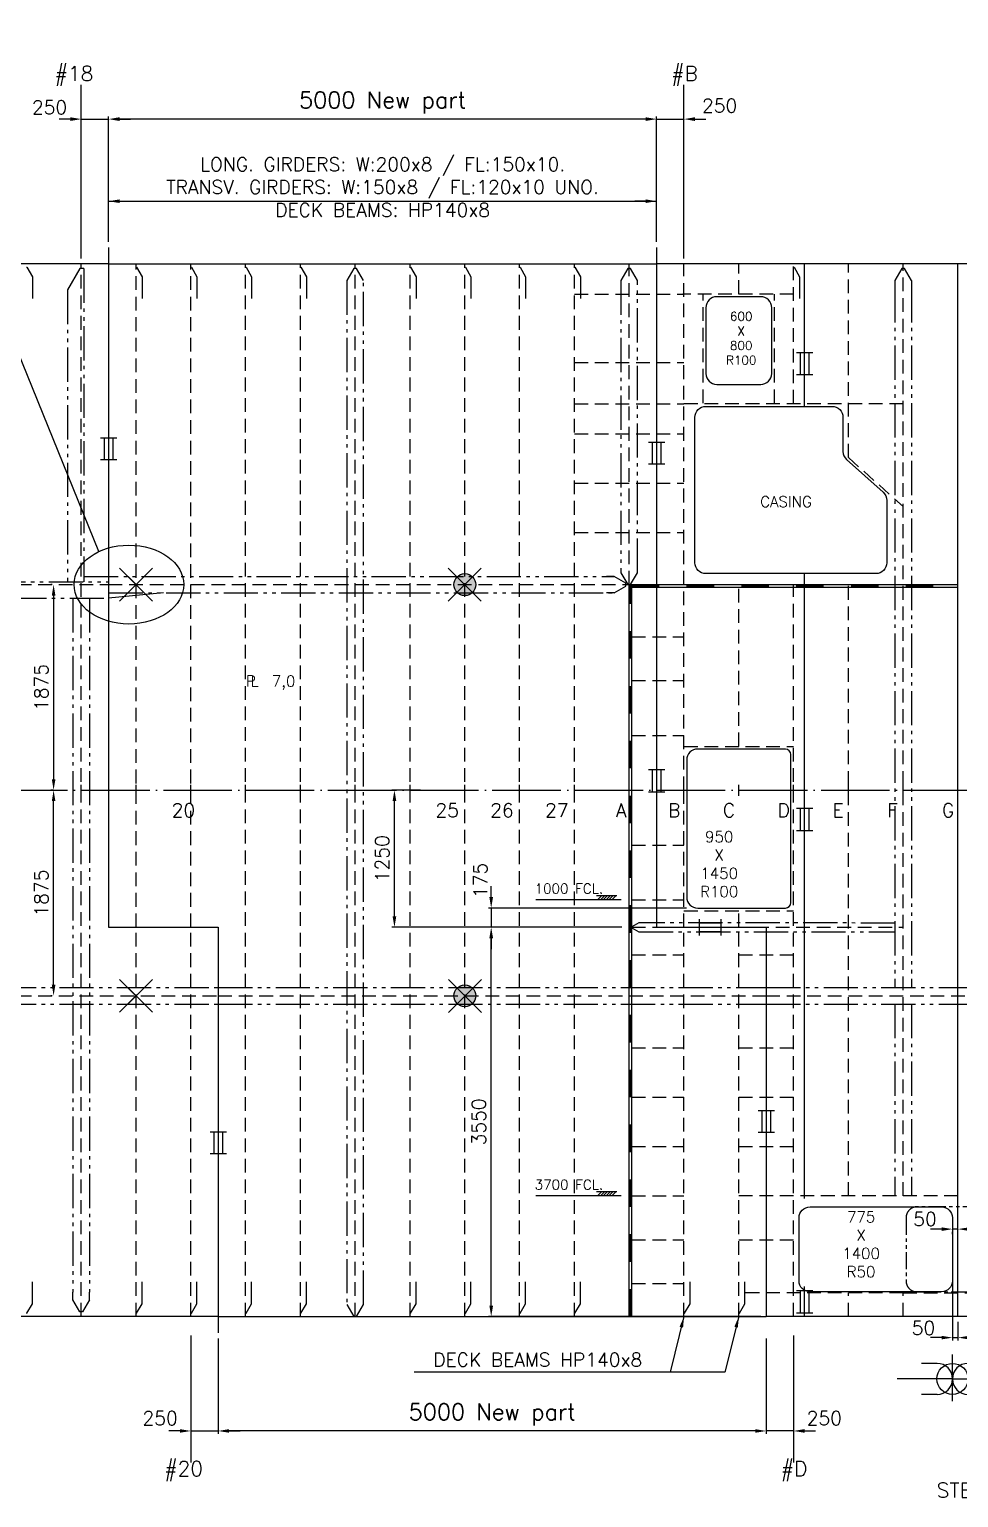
# Model space of a CAD drawing. Extents: x -86245 to 167090, y -69122 to 58950.
# Drawn here: x 11214 to 19693, y 14969 to 28360 of the extents above; entities that cross this region are included whole.
import ezdxf

# ---------------------------------------------------------------- set-up
doc = ezdxf.new("R2010")
doc.units = 0
doc.header["$LTSCALE"] = 250
for name, pattern in [('CENTER', [3, 2.5, -0.25, 0, -0.25]), ('DASHED', [0.75, 0.5, -0.25]), ('JERNB', [2, 1, -1]), ('PHANTOM', [2.1, 1.25, -0.2, 0.125, -0.2, 0.125, -0.2]), ('PHANTOM2', [1.25, 0.625, -0.125, 0.125, -0.125, 0.125, -0.125])]:
    doc.linetypes.add(name, pattern=pattern)
doc.layers.get('0').update_dxf_attribs({"linetype": 'CONTINUOUS'})
doc.layers.get('DEFPOINTS').update_dxf_attribs({"linetype": 'CONTINUOUS'})
for name, color, linetype in [('Kuttlinje', 6, 'CONTINUOUS'), ('LASTLUKE', 1, 'CONTINUOUS'), ('S0CO1', 1, 'CONTINUOUS'), ('S0CO2', 2, 'CONTINUOUS'), ('S0CO5', 4, 'CONTINUOUS'), ('S0DA1', 1, 'DASHED'), ('S0DA2', 2, 'DASHED'), ('S0DA3', 3, 'DASHED'), ('S0DIM', 2, 'CONTINUOUS'), ('S0PH1', 1, 'PHANTOM'), ('S0TX2', 2, 'CONTINUOUS'), ('U0CO1', 1, 'CONTINUOUS')]:
    doc.layers.add(name, color=color, linetype=linetype)
doc.styles.add('18', font='romans', dxfattribs={"height": 180})
doc.styles.add('ROMANS', font='romans.shx', dxfattribs={"height": 125})
doc.dimstyles.get("Standard").update_dxf_attribs({"dimscale": 50, "dimtxt": 125, "dimasz": 2, "dimexe": 0.5, "dimexo": 1, "dimgap": 1, "dimtad": 1, "dimdsep": 46, "dimtxsty": 'ROMANS', "dimcen": 1.5, "dimclrd": 1, "dimclre": 1, "dimclrt": 2, "dimazin": 2, "dimtfac": 1, "dimtmove": 2, "dimatfit": 3, "dimfxl": 1, "dimtvp": 100, "dimtolj": 1, "dimarcsym": 0})

# ---------------------------------------------------------------- blocks, each defined once
blk = doc.blocks.new('PILL-U')
at = {"layer": 'S0CO2'}
for p, q in [((150, -150), (-150, 150)), ((-150, -150), (150, 150))]:
    blk.add_line(p, q, dxfattribs=at)
blk = doc.blocks.new('snip')
at = {"color": 0, "linetype": 'ByBlock'}
for p, q in [((-75, -151), (-75, -221)), ((75, -151), (75, -221))]:
    blk.add_line(p, q, dxfattribs=at)
blk.add_lwpolyline([(75, -151), (13, -43), (-12, -43), (-75, -151)], dxfattribs=at)
blk = doc.blocks.new('SNIP-1')
at = {"color": 0, "linetype": 'PHANTOM'}
blk.add_lwpolyline([(0, 0), (0, -5), (87, -55), (287, -55)], dxfattribs=at)
blk = doc.blocks.new('A$C1F5F03CC')
at = {"layer": 'Kuttlinje', "linetype": 'ByBlock'}
blk.add_lwpolyline([(9250, 4950), (9250, -1250), (10250, -1250), (10250, -4950)], dxfattribs=at)
at = {"layer": 'S0CO5', "color": 8, "flags": 128}
for points in [[(9250, 4800), (2233, 4800)], [(10250, -4800), (2233, -4800)]]:
    blk.add_lwpolyline(points, dxfattribs=at)
at = {"layer": 'S0DA1', "color": 8}
for p, q in [((9500, -4800), (9500, -1250)), ((10000, -4800), (10000, -1250))]:
    blk.add_line(p, q, dxfattribs=at)
at = {"layer": 'S0DA3', "color": 8}
for p, q in [((9000, -4800), (9000, 4800)), ((2233, 1875), (9250, 1875)), ((2233, -1875), (10250, -1875))]:
    blk.add_line(p, q, dxfattribs=at)
at = {"layer": 'S0PH1', "color": 8}
for p, q in [((9025, 4757), (9025, 1900)), ((5554, 1900), (9250, 1900)), ((8925, 1750), (8925, -4579)), ((9075, 1750), (9075, -4579)), ((5651, -1800), (10250, -1800)), ((5651, -1950), (10250, -1950))]:
    blk.add_line(p, q, dxfattribs=at)
for points in [[(9025, 4757), (8988, 4757), (8875, 4562), (8875, 1900)], [(5554, 1900), (5554, 1860), (5745, 1750), (9250, 1750)]]:
    blk.add_lwpolyline(points, dxfattribs=at)
at = {"layer": 'S0CO1', "color": 8, "xscale": -1}
for name, p, rotation in [('SNIP-1', (8500, 4770), 90), ('snip', (9000, -4800), 180)]:
    blk.add_blockref(name, p, dxfattribs=dict(at, rotation=rotation))
at = {"layer": 'S0CO1', "color": 8}
blk.add_blockref('PILL-U', (9500, -1875), dxfattribs=at)
at = {"layer": 'S0CO1', "color": 8, "rotation": 90}
for p in [(8500, -4770), (9500, -4770), (10000, -4770)]:
    blk.add_blockref('SNIP-1', p, dxfattribs=at)
blk = doc.blocks.new('A$C1D7675B8')
at = {"layer": 'LASTLUKE', "color": 2}
for p, q in [((14000, -50), (14000, 50)), ((14500, -50), (14500, 50)), ((15000, -50), (15000, 50)), ((15500, -50), (15500, 50)), ((16000, -100), (16000, 50)), ((16500, -100), (16500, 50)), ((17000, -100), (17000, 50))]:
    blk.add_line(p, q, dxfattribs=at)
at = {"layer": 'S0TX2', "color": 1, "linetype": 'CENTER'}
blk.add_line((4500, 0), (21000, 0), dxfattribs=at)
at = {"layer": 'S0TX2', "color": 2, "linetype": 'Continuous'}
for p, q in [((9000, -50), (9000, 50)), ((9500, -50), (9500, 50)), ((10000, -50), (10000, 50)), ((10500, -50), (10500, 50)), ((11000, -50), (11000, 50)), ((11500, -50), (11500, 50)), ((12000, -50), (12000, 50)), ((12500, -50), (12500, 50)), ((13000, -50), (13000, 50)), ((13500, -50), (13500, 50))]:
    blk.add_line(p, q, dxfattribs=at)
at = {"layer": 'S0CO1', "color": 2, "linetype": 'ByBlock', "style": 'ROMANS'}
for s, p in [('20', (9825, -245)), ('25', (12232, -245)), ('26', (12732, -245)), ('27', (13232, -245))]:
    blk.add_text(s, height=125, dxfattribs=at).set_placement(p)
at = {"layer": 'S0CO1', "color": 3, "linetype": 'ByBlock', "style": 'ROMANS'}
for s, p in [('A', (13879, -245)), ('B', (14354, -245)), ('C', (14854, -245)), ('D', (15354, -245)), ('E', (15854, -245)), ('F', (16354, -245)), ('G', (16854, -245))]:
    blk.add_text(s, height=125, dxfattribs=at).set_placement(p)
blk = doc.blocks.new('*D217')
at = {"layer": 'DEFPOINTS', "color": 0, "linetype": 'ByBlock', "transparency": 16777216}
for p in [(5000, -644), (0, -846), (0, -894)]:
    blk.add_point(p, dxfattribs=at)
at = {"layer": 'S0CO1', "color": 1, "linetype": 'ByBlock', "lineweight": -2, "transparency": 16777216}
for p, q in [((5000, -694), (5000, -919)), ((0, -896), (0, -919)), ((4900, -894), (100, -894))]:
    blk.add_line(p, q, dxfattribs=at)
at = {"layer": 'S0CO1', "color": 1, "linetype": 'ByBlock', "transparency": 16777216}
for points in [[(100, -877), (100, -910), (0, -894)], [(4900, -877), (4900, -910), (5000, -894)]]:
    blk.add_solid(points, dxfattribs=at)
at = {"layer": 'S0CO1', "color": 2, "linetype": 'ByBlock', "transparency": 16777216, "insert": (2500, -744), "char_height": 125, "attachment_point": 5, "style": 'ROMANS'}
blk.add_mtext('\\A1;{\\H1.2x;5000 New part}', dxfattribs=at)
blk = doc.blocks.new('*D218')
at = {"layer": 'DEFPOINTS', "color": 0, "linetype": 'ByBlock', "transparency": 16777216}
for p in [(5000, 0), (5250, 0), (5000, -894)]:
    blk.add_point(p, dxfattribs=at)
at = {"layer": 'S0CO1', "color": 1, "linetype": 'ByBlock', "lineweight": -2, "transparency": 16777216}
for p, q in [((5000, -50), (5000, -919)), ((5250, -50), (5250, -919)), ((4900, -894), (4800, -894)), ((5250, -894), (5000, -894)), ((5350, -894), (5450, -894))]:
    blk.add_line(p, q, dxfattribs=at)
at = {"layer": 'S0CO1', "color": 1, "linetype": 'ByBlock', "transparency": 16777216}
for points in [[(4900, -877), (4900, -910), (5000, -894)], [(5350, -877), (5350, -910), (5250, -894)]]:
    blk.add_solid(points, dxfattribs=at)
at = {"layer": 'S0CO1', "color": 2, "linetype": 'ByBlock', "transparency": 16777216, "insert": (5530, -777), "char_height": 125, "attachment_point": 5, "style": 'ROMANS'}
blk.add_mtext('\\A1;250', dxfattribs=at)
blk = doc.blocks.new('*D219')
at = {"layer": 'DEFPOINTS', "color": 0, "linetype": 'ByBlock', "transparency": 16777216}
for p in [(-250, 0), (0, 0), (0, -894)]:
    blk.add_point(p, dxfattribs=at)
at = {"layer": 'S0CO1', "color": 1, "linetype": 'ByBlock', "lineweight": -2, "transparency": 16777216}
for p, q in [((-250, -50), (-250, -919)), ((0, -50), (0, -919)), ((-350, -894), (-450, -894)), ((-250, -894), (0, -894)), ((100, -894), (200, -894))]:
    blk.add_line(p, q, dxfattribs=at)
at = {"layer": 'S0CO1', "color": 1, "linetype": 'ByBlock', "transparency": 16777216}
for points in [[(-350, -877), (-350, -910), (-250, -894)], [(100, -877), (100, -910), (0, -894)]]:
    blk.add_solid(points, dxfattribs=at)
at = {"layer": 'S0CO1', "color": 2, "linetype": 'ByBlock', "transparency": 16777216, "insert": (-530, -777), "char_height": 125, "attachment_point": 5, "style": 'ROMANS'}
blk.add_mtext('\\A1;250', dxfattribs=at)
blk = doc.blocks.new('*D144')
at = {"layer": 'DEFPOINTS', "color": 0, "transparency": 16777216}
for p in [(11471, 23296), (11435, 21421), (11477, 21421)]:
    blk.add_point(p, dxfattribs=at)
at = {"layer": 'S0CO1', "color": 1, "lineweight": -2, "transparency": 16777216}
for p, q in [((11421, 23296), (11410, 23296)), ((11435, 23196), (11435, 21521)), ((11427, 21421), (11410, 21421))]:
    blk.add_line(p, q, dxfattribs=at)
at = {"layer": 'S0CO1', "color": 1, "transparency": 16777216}
for points in [[(11419, 23196), (11452, 23196), (11435, 23296)], [(11419, 21521), (11452, 21521), (11435, 21421)]]:
    blk.add_solid(points, dxfattribs=at)
at = {"layer": 'S0CO1', "color": 2, "transparency": 16777216, "insert": (11323, 22358), "char_height": 125, "attachment_point": 5, "rotation": 90, "style": 'ROMANS'}
blk.add_mtext('\\A1;1875', dxfattribs=at)
blk = doc.blocks.new('ST10073')
at = {"layer": 'S0CO2'}
for p, q in [((1.49, 4), (-1.49, 4)), ((-0.79, 4), (-0.79, 0)), ((0.79, 4), (0.79, 0)), ((-1.49, 0), (1.49, 0))]:
    blk.add_line(p, q, dxfattribs=at)
blk = doc.blocks.new('*D145')
at = {"layer": 'DEFPOINTS', "color": 0, "transparency": 16777216}
for p in [(11435, 21421), (11477, 21421), (11471, 19546)]:
    blk.add_point(p, dxfattribs=at)
at = {"layer": 'S0CO1', "color": 1, "lineweight": -2, "transparency": 16777216}
for p, q in [((11427, 21421), (11410, 21421)), ((11435, 19646), (11435, 21321)), ((11421, 19546), (11410, 19546))]:
    blk.add_line(p, q, dxfattribs=at)
at = {"layer": 'S0CO1', "color": 1, "transparency": 16777216}
for points in [[(11419, 21321), (11452, 21321), (11435, 21421)], [(11419, 19646), (11452, 19646), (11435, 19546)]]:
    blk.add_solid(points, dxfattribs=at)
at = {"layer": 'S0CO1', "color": 2, "transparency": 16777216, "insert": (11323, 20483), "char_height": 125, "attachment_point": 5, "rotation": 90, "style": 'ROMANS'}
blk.add_mtext('\\A1;1875', dxfattribs=at)
blk = doc.blocks.new('O-X')
at = {"layer": 'U0CO1'}
for p, q in [((-468, 472), (-940, 472)), ((0, -676), (0, 747)), ((468, 472), (940, 472)), ((0, 0), (-1679, 0)), ((0, 0), (1679, 0)), ((-468, -472), (-940, -472)), ((468, -472), (940, -472))]:
    blk.add_line(p, q, dxfattribs=at)
blk.add_circle((0, 0), 472, dxfattribs=at)
for centre, start, end in [((-468, 0), 270, 90), ((468, 0), 90, 270)]:
    blk.add_arc(centre, 472, start, end, dxfattribs=at)
blk = doc.blocks.new('A$C404861FC')
at = {"layer": 'Kuttlinje', "linetype": 'ByBlock'}
blk.add_lwpolyline([(14250, 4950), (14250, -1250), (15250, -1250), (15250, -4800)], dxfattribs=at)
at = {"layer": 'S0CO1', "color": 8}
for p, q in [((15600, 3500.043), (15600, 4800)), ((15600, -3725), (15600, 1975)), ((15600, -4800), (15600, -4525))]:
    blk.add_line(p, q, dxfattribs=at)
at = {"layer": 'S0CO1'}
blk.add_line((17000, -4800), (17000, 4800), dxfattribs=at)
at = {"layer": 'S0CO1', "color": 8}
for points in [[(15950, 3400.043), (15950, 3089.433, 0.213527489), (15983.363, 3014.871), (16316.637, 2717.025, -0.213527489), (16350, 2642.462), (16350, 2075, -0.414213562), (16250, 1975), (14700, 1975, -0.414213562), (14600, 2075), (14600, 3400.043, -0.414213562), (14700, 3500.043), (15850, 3500.043, -0.414213562)], [(15475, -1025), (15475, 325, 0.414213562), (15425, 375), (14625, 375, 0.414213562), (14525, 275), (14525, -975, 0.414213562), (14625, -1075), (15425, -1075, 0.414213562)]]:
    blk.add_lwpolyline(points, format="xyb", close=True, dxfattribs=at)
at = {"layer": 'S0CO5', "color": 8, "flags": 128}
for points in [[(22688.238, 4740.396, 0.009377), (22085.639, 4783.896, 0.013328), (21481.682, 4800), (14250, 4800)], [(22688.238, -4740.396, -0.009377), (22085.639, -4783.896, -0.013328), (21481.682, -4800), (15250, -4800)]]:
    blk.add_lwpolyline(points, format="xyb", dxfattribs=at)
at = {"layer": 'S0DA1', "color": 8}
for p, q in [((14500, 0), (14500, 4800)), ((15000, 4525), (15000, 4800)), ((15500, 3525.043), (15500, 4800)), ((16000, 3033.532), (16000, 4800)), ((15500, 4525), (14489.948, 4525)), ((14675, 3529.534), (14675, 4525)), ((15325, 3529.534), (15325, 4525)), ((16500, 3525.043), (14500, 3525.043)), ((16000, 3033.532), (16500, 2586.682)), ((15000, 400), (15000, 1875)), ((15500, -4800), (15500, 1875)), ((16000, -3700), (16000, 1875)), ((14500, 400), (15500, 400)), ((14500, -1250), (14500, 0)), ((14500, -1099.957), (15500, -1099.957)), ((15000, -1250), (15000, -1099.957)), ((15000, -1250), (15000, -1099.957)), ((17000, -4800), (17000, -4550)), ((16000, -4800), (16000, -4583.358)), ((16500, -4583.358), (18000, -4583.358)), ((16500, -4800), (16500, -4583.358))]:
    blk.add_line(p, q, dxfattribs=at)
at = {"layer": 'S0DA3', "color": 8}
for p, q in [((16500, -3700), (16500, 4800)), ((15250, -1875), (19000, -1875))]:
    blk.add_line(p, q, dxfattribs=at)
at = {"layer": 'S0PH1', "color": 8}
for p, q in [((16425, 4579.302), (16425, -1800)), ((16575, 4579.302), (16575, -1800)), ((15250, -1800), (18925, -1800)), ((15250, -1950), (18925, -1950)), ((16425, -1950), (16425, -3700)), ((16575, -1950), (16575, -3700))]:
    blk.add_line(p, q, dxfattribs=at)
at = {"layer": 'S0PH1', "color": 8, "linetype": 'PHANTOM2'}
blk.add_lwpolyline([(16625.873, -4575), (17825.873, -4575, 0.414213562), (17925.873, -4475), (17925.873, -3900, 0.414213562), (17825.873, -3800), (16625.873, -3800, 0.414213562), (16525.873, -3900), (16525.873, -4475, 0.414213562)], format="xyb", close=True, dxfattribs=at)
at = {"layer": 'U0CO1', "color": 8}
blk.add_lwpolyline([(15300, 4400, 0.414213562), (15200, 4500), (14800, 4500, 0.414213562), (14700, 4400), (14700, 3800, 0.414213562), (14800, 3700), (15200, 3700, 0.414213562), (15300, 3800)], format="xyb", close=True, dxfattribs=at)
at = {"layer": 'S0CO1', "color": 8, "xscale": -1, "rotation": 90}
blk.add_blockref('SNIP-1', (15500, 4769.985), dxfattribs=at)
at = {"layer": 'S0CO1', "color": 8}
blk.add_blockref('snip', (16500, 4800), dxfattribs=at)
at = {"layer": 'S0CO1', "color": 8, "xscale": 50, "yscale": 50, "zscale": 50}
for p in [(15600, 3790.221), (15600, -4766.496)]:
    blk.add_blockref('ST10073', p, dxfattribs=at)
at = {"layer": 'S0CO1'}
for name, p, xscale, yscale, zscale in [('ST10073', (14250, 2972.867), -50, 50, 50), ('ST10073', (14250, -14.106), 50, 50, 50), ('ST10073', (15600, -367.184), 50, 50, 50), ('ST10073', (15250, -3120.897), -50, 50, 50), ('O-X', (16949.999, -5369.441), 0.3, 0.3, 0.3)]:
    blk.add_blockref(name, p, dxfattribs=dict(at, xscale=xscale, yscale=yscale, zscale=zscale))
at = {"layer": 'S0CO1', "xscale": 50, "yscale": 50, "zscale": 50, "rotation": 90}
blk.add_blockref('ST10073', (14838.861, -1250), dxfattribs=at)
at = {"layer": 'S0TX2', "attachment_point": 2, "style": 'ROMANS'}
for s, insert, char_height, width in [('600\\PX\\P800\\PR100', (15022.005, 4361.579), 80, 517.96649), ('CASING', (15431.364, 2681.122), 100, 647.45811), ('950\\PX\\P1450\\PR100', (14821.321, -374.743), 100, 647.45811)]:
    blk.add_mtext(s, dxfattribs=dict(at, insert=insert, char_height=char_height, width=width))
blk = doc.blocks.new('PILL-O-U')
at = {"layer": 'S0TX2'}
h = blk.add_hatch(color=256, dxfattribs=at)
h.paths.add_polyline_path([(1, -1), (0, -1), (0, -100, 0.198881), (71, -71)])
h.paths.add_polyline_path([(0, -1), (-70, -71, 0.196266), (0, -100)])
h.paths.add_polyline_path([(0, -1), (0, 0), (-71, 71, 0.198912), (-100, 0, 0.201592), (-70, -71)])
h.paths.add_polyline_path([(0, 100, 0.198881), (-71, 71), (0, 0)])
h.paths.add_polyline_path([(71, 70, 0.201624), (0, 100), (0, 0), (1, -1)])
h.paths.add_polyline_path([(71, 70), (1, -1), (71, -71, 0.198912), (100, 0, 0.196235)])
at = {"layer": 'S0CO2'}
for p, q in [((151, -151), (-149, 149)), ((-149, -151), (151, 149))]:
    blk.add_line(p, q, dxfattribs=at)
blk.add_circle((0, 0), 100, dxfattribs=at)
blk = doc.blocks.new('A$C439E2DCF')
at = {"layer": 'S0CO1', "rotation": 270}
blk.add_blockref('PILL-O-U', (-14500, 1875), dxfattribs=at)
at = {"layer": 'S0CO1'}
blk.add_blockref('PILL-O-U', (-14500, -1875), dxfattribs=at)
blk = doc.blocks.new('*X8')
at = {"color": 0}
for p, q in [((13410, 17177), (13450, 17217)), ((13439, 17177), (13479, 17217)), ((13467, 17177), (13507, 17217)), ((13495, 17177), (13535, 17217)), ((13523, 17177), (13563, 17217)), ((13552, 17177), (13592, 17217))]:
    blk.add_line(p, q, dxfattribs=at)
blk = doc.blocks.new('TYKK')
at = {"layer": 'S0CO1'}
for p, q in [((-2.04, 0.82), (2.04, 0.82)), ((-2.04, 0), (2.04, 0))]:
    blk.add_line(p, q, dxfattribs=at)
at = {"layer": 'S0CO1', "xscale": 0.0204, "yscale": 0.0204, "zscale": 0.0204}
blk.add_blockref('*X8', (-275.41, -350.41), dxfattribs=at)
blk = doc.blocks.new('A$C033B59AA')
at = {"layer": 'S0DIM', "color": 1}
blk.add_line((0, 0), (-779, 0), dxfattribs=at)
at = {"layer": 'S0DIM', "extrusion": (0, 0, -1), "xscale": -45, "yscale": 45, "zscale": -45, "rotation": 180}
blk.add_blockref('TYKK', (132, 37), dxfattribs=at)
at = {"layer": 'S0DIM', "style": 'ROMANS', "text_generation_flag": 6}
blk.add_text('3700 FCL.', height=90, rotation=180, dxfattribs=at).set_placement((-789, 58))
blk = doc.blocks.new('*D146')
at = {"layer": 'DEFPOINTS', "color": 0, "linetype": 'ByBlock', "transparency": 16777216}
for p in [(11937, 27541), (11937, 26371), (16937, 26371)]:
    blk.add_point(p, dxfattribs=at)
at = {"layer": 'S0CO1', "color": 1, "linetype": 'ByBlock', "lineweight": -2, "transparency": 16777216}
for p, q in [((11937, 26421), (11937, 27566)), ((16837, 27541), (12037, 27541)), ((16937, 26421), (16937, 27566))]:
    blk.add_line(p, q, dxfattribs=at)
at = {"layer": 'S0CO1', "color": 1, "linetype": 'ByBlock', "transparency": 16777216}
for points in [[(12037, 27558), (12037, 27524), (11937, 27541)], [(16837, 27558), (16837, 27524), (16937, 27541)]]:
    blk.add_solid(points, dxfattribs=at)
at = {"layer": 'S0CO1', "color": 2, "linetype": 'ByBlock', "transparency": 16777216, "insert": (14437, 27691), "char_height": 125, "attachment_point": 5, "style": 'ROMANS'}
blk.add_mtext('\\A1;{\\H1.2x;5000 New part}', dxfattribs=at)
blk = doc.blocks.new('*D147')
at = {"layer": 'DEFPOINTS', "color": 0, "linetype": 'ByBlock', "transparency": 16777216}
for p in [(11937, 27541), (11937, 26371), (11687, 26221)]:
    blk.add_point(p, dxfattribs=at)
at = {"layer": 'S0CO1', "color": 1, "linetype": 'ByBlock', "lineweight": -2, "transparency": 16777216}
for p, q in [((11587, 27541), (11487, 27541)), ((11687, 26271), (11687, 27566)), ((11687, 27541), (11937, 27541)), ((11937, 26421), (11937, 27566)), ((12037, 27541), (12137, 27541))]:
    blk.add_line(p, q, dxfattribs=at)
at = {"layer": 'S0CO1', "color": 1, "linetype": 'ByBlock', "transparency": 16777216}
for points in [[(11587, 27558), (11587, 27524), (11687, 27541)], [(12037, 27558), (12037, 27524), (11937, 27541)]]:
    blk.add_solid(points, dxfattribs=at)
at = {"layer": 'S0CO1', "color": 2, "linetype": 'ByBlock', "transparency": 16777216, "insert": (11398, 27648), "char_height": 125, "attachment_point": 5, "style": 'ROMANS'}
blk.add_mtext('\\A1;250', dxfattribs=at)
blk = doc.blocks.new('*D148')
at = {"layer": 'DEFPOINTS', "color": 0, "transparency": 16777216}
for p in [(17187, 27541), (16937, 26371), (17187, 26221)]:
    blk.add_point(p, dxfattribs=at)
at = {"layer": 'S0CO1', "color": 1, "lineweight": -2, "transparency": 16777216}
for p, q in [((16837, 27541), (16737, 27541)), ((16937, 26421), (16937, 27566)), ((16937, 27541), (17187, 27541)), ((17187, 26271), (17187, 27566)), ((17287, 27541), (17387, 27541))]:
    blk.add_line(p, q, dxfattribs=at)
at = {"layer": 'S0CO1', "color": 1, "transparency": 16777216}
for points in [[(16837, 27558), (16837, 27524), (16937, 27541)], [(17287, 27558), (17287, 27524), (17187, 27541)]]:
    blk.add_solid(points, dxfattribs=at)
at = {"layer": 'S0CO1', "color": 2, "transparency": 16777216, "insert": (17512, 27663), "char_height": 125, "attachment_point": 5, "style": 'ROMANS'}
blk.add_mtext('\\A1;250', dxfattribs=at)
blk = doc.blocks.new('*D149')
at = {"layer": 'DEFPOINTS', "color": 0, "transparency": 16777216}
for p in [(16937, 26792), (11937, 26371), (16937, 26371)]:
    blk.add_point(p, dxfattribs=at)
at = {"layer": 'S0TX2', "color": 1, "lineweight": -2, "transparency": 16777216}
for p, q in [((11937, 26421), (11937, 26817)), ((12037, 26792), (12134, 26792)), ((16837, 26792), (16740, 26792)), ((16937, 26421), (16937, 26817))]:
    blk.add_line(p, q, dxfattribs=at)
at = {"layer": 'S0TX2', "color": 1, "transparency": 16777216}
for points in [[(12037, 26809), (12037, 26776), (11937, 26792)], [(16837, 26809), (16837, 26776), (16937, 26792)]]:
    blk.add_solid(points, dxfattribs=at)
at = {"layer": 'S0TX2', "color": 2, "transparency": 16777216, "insert": (14437, 26921), "char_height": 125, "attachment_point": 5, "style": 'ROMANS'}
blk.add_mtext('\\A1;LONG. GIRDERS: W:200x8 / FL:150x10.\\PTRANSV. GIRDERS: W:150x8 / FL:120x10 UNO.\\PDECK BEAMS: HP140x8', dxfattribs=at)
blk = doc.blocks.new('PLDIM2')
at = {"layer": 'S0TX2', "style": 'ROMANS'}
for s, p in [('P', (-19, 0)), ('L', (23, 0))]:
    blk.add_text(s, height=100, dxfattribs=at).set_placement(p)
blk.add_attdef('XX.X', (168, -1), '', height=100, dxfattribs=at)
blk = doc.blocks.new('*D150')
at = {"layer": 'DEFPOINTS', "color": 0, "transparency": 16777216}
for p in [(19637, 17421), (19637, 17418), (19687, 17421)]:
    blk.add_point(p, dxfattribs=at)
at = {"layer": 'S0CO1', "color": 1, "lineweight": -2, "transparency": 16777216}
for p, q in [((19537, 17418), (19437, 17418)), ((19687, 17418), (19637, 17418)), ((19787, 17418), (19887, 17418)), ((19637, 17371), (19637, 17393)), ((19687, 17371), (19687, 17393))]:
    blk.add_line(p, q, dxfattribs=at)
at = {"layer": 'S0CO1', "color": 1, "transparency": 16777216}
for points in [[(19537, 17434), (19537, 17401), (19637, 17418)], [(19787, 17434), (19787, 17401), (19687, 17418)]]:
    blk.add_solid(points, dxfattribs=at)
at = {"layer": 'S0CO1', "color": 2, "transparency": 16777216, "insert": (19386, 17509), "char_height": 125, "attachment_point": 5, "style": 'ROMANS'}
blk.add_mtext('\\A1;50', dxfattribs=at)
blk = doc.blocks.new('*D151')
at = {"layer": 'DEFPOINTS', "color": 0, "transparency": 16777216}
for p in [(19637, 16996), (19687, 16621), (19687, 16428)]:
    blk.add_point(p, dxfattribs=at)
at = {"layer": 'S0CO1', "color": 1, "lineweight": -2, "transparency": 16777216}
for p, q in [((19637, 16946), (19637, 16403)), ((19687, 16571), (19687, 16403)), ((19537, 16428), (19437, 16428)), ((19637, 16428), (19687, 16428)), ((19787, 16428), (19887, 16428))]:
    blk.add_line(p, q, dxfattribs=at)
at = {"layer": 'S0CO1', "color": 1, "transparency": 16777216}
for points in [[(19537, 16445), (19537, 16412), (19637, 16428)], [(19787, 16445), (19787, 16412), (19687, 16428)]]:
    blk.add_solid(points, dxfattribs=at)
at = {"layer": 'S0CO1', "color": 2, "transparency": 16777216, "insert": (19372, 16517), "char_height": 125, "attachment_point": 5, "style": 'ROMANS'}
blk.add_mtext('\\A1;50', dxfattribs=at)
blk = doc.blocks.new('*D212')
at = {"layer": 'DEFPOINTS', "color": 0, "linetype": 'ByBlock', "transparency": 16777216}
for p in [(17259, 20346), (15428, 20171), (16582, 20171)]:
    blk.add_point(p, dxfattribs=at)
at = {"layer": 'S0CO1', "color": 1, "linetype": 'ByBlock', "lineweight": -2, "transparency": 16777216}
for p, q in [((15428, 20446), (15428, 20546)), ((17209, 20346), (15403, 20346)), ((15428, 20346), (15428, 20171)), ((16532, 20171), (15403, 20171)), ((15428, 20071), (15428, 19971))]:
    blk.add_line(p, q, dxfattribs=at)
at = {"layer": 'S0CO1', "color": 1, "linetype": 'ByBlock', "transparency": 16777216}
for points in [[(15411, 20446), (15445, 20446), (15428, 20346)], [(15411, 20071), (15445, 20071), (15428, 20171)]]:
    blk.add_solid(points, dxfattribs=at)
at = {"layer": 'S0CO1', "color": 2, "linetype": 'ByBlock', "transparency": 16777216, "insert": (15329, 20598), "char_height": 125, "attachment_point": 5, "rotation": 90, "style": 'ROMANS'}
blk.add_mtext('\\A1;175', dxfattribs=at)
blk = doc.blocks.new('*D213')
at = {"layer": 'DEFPOINTS', "color": 0, "linetype": 'ByBlock', "transparency": 16777216}
for p in [(15428, 20171), (16669, 20171), (17937, 16621)]:
    blk.add_point(p, dxfattribs=at)
at = {"layer": 'S0CO1', "color": 1, "linetype": 'ByBlock', "lineweight": -2, "transparency": 16777216}
for p, q in [((16619, 20171), (15403, 20171)), ((15428, 16721), (15428, 20071)), ((17887, 16621), (15403, 16621))]:
    blk.add_line(p, q, dxfattribs=at)
at = {"layer": 'S0CO1', "color": 1, "linetype": 'ByBlock', "transparency": 16777216}
for points in [[(15411, 20071), (15445, 20071), (15428, 20171)], [(15411, 16721), (15445, 16721), (15428, 16621)]]:
    blk.add_solid(points, dxfattribs=at)
at = {"layer": 'S0CO1', "color": 2, "linetype": 'ByBlock', "transparency": 16777216, "insert": (15315, 18396), "char_height": 125, "attachment_point": 5, "rotation": 90, "style": 'ROMANS'}
blk.add_mtext('\\A1;3550', dxfattribs=at)
blk = doc.blocks.new('*D211')
at = {"layer": 'DEFPOINTS', "color": 0, "transparency": 16777216}
for p in [(14545, 21421), (14833, 21421), (15630, 20171)]:
    blk.add_point(p, dxfattribs=at)
at = {"layer": 'S0CO1', "color": 1, "lineweight": -2, "transparency": 16777216}
for p, q in [((14783, 21421), (14520, 21421)), ((14545, 20271), (14545, 21321)), ((15580, 20171), (14520, 20171))]:
    blk.add_line(p, q, dxfattribs=at)
at = {"layer": 'S0CO1', "color": 1, "transparency": 16777216}
for points in [[(14528, 21321), (14562, 21321), (14545, 21421)], [(14528, 20271), (14562, 20271), (14545, 20171)]]:
    blk.add_solid(points, dxfattribs=at)
at = {"layer": 'S0CO1', "color": 2, "transparency": 16777216, "insert": (14433, 20796), "char_height": 125, "attachment_point": 5, "rotation": 90, "style": 'ROMANS'}
blk.add_mtext('\\A1;1250', dxfattribs=at)
blk = doc.blocks.new('A$C47D93C5B')
at = {"layer": 'S0CO1'}
for p, q in [((-250, -23.789), (-250, -1180.459)), ((5250, -23.789), (5250, -1180.459))]:
    blk.add_line(p, q, dxfattribs=at)
at = {"layer": 'LASTLUKE', "color": 2, "char_height": 135, "attachment_point": 1, "style": '18'}
for s, insert in [('#20', (-492.409, -1170.254)), ('#D', (5132.99, -1170.254))]:
    blk.add_mtext_dynamic_manual_height_columns(s, width=1489.57194, gutter_width=500, heights=[0], dxfattribs=dict(at, insert=insert))
at = {"layer": 'S0CO1', "linetype": 'ByBlock'}
dim = blk.add_linear_dim(base=(0, -893.679), p1=(-250, 0), p2=(0, 0), angle=180, dimstyle='STANDARD', override={"dimfxl": 100}, dxfattribs=at)
dim.commit()
dim.dimension.update_dxf_attribs({"geometry": '*D219', "text_midpoint": (-530.44, -776.739), "dimtype": 160})
dim = blk.add_linear_dim(base=(5000, -893.679), p1=(5250, 0), p2=(5000, 0), dimstyle='STANDARD', override={"dimfxl": 100}, dxfattribs=at)
dim.commit()
dim.dimension.update_dxf_attribs({"geometry": '*D218', "text_midpoint": (5530.44, -776.739), "dimtype": 160})
dim = blk.add_linear_dim(base=(0, -893.679), p1=(5000, -644.129), p2=(0, -846.1), text='{\\H1.2x;5000 New part}', dimstyle='STANDARD', override={"dimfxl": 100}, dxfattribs=at)
dim.commit()
dim.dimension.update_dxf_attribs({"geometry": '*D217', "text_midpoint": (2500, -743.679)})

msp = doc.modelspace()

# ---------------------------------------------------------------- linework, layer by layer
at = {"layer": 'S0CO1'}
for p, q in [((11687.057, 27511.559), (11687.057, 27854.851)), ((17187.057, 26277.965), (17187.057, 27854.851)), ((11937.057, 26792.176), (16937.057, 26792.176)), ((16687.057, 16620.773), (16687.057, 23295.773)), ((16687.057, 23295.773), (19687.057, 23295.773)), ((16711.057, 16620.773), (16711.057, 23295.773)), ((16711.057, 23271.773), (19687.057, 23271.773))]:
    msp.add_line(p, q, dxfattribs=at)
at = {"layer": 'S0CO1', "color": 3, "linetype": 'JERNB'}
for p, q in [((16699.057, 16620.773), (16699.057, 23295.773)), ((16711.057, 23283.773), (19687.057, 23283.773))]:
    msp.add_line(p, q, dxfattribs=at)
at = {"layer": 'S0CO1'}
for points in [[(11848.9, 23596.947), (10404.968, 27146.632), (7490.827, 27146.632)], [(12437.057, 23220.773), (11937.057, 23170.773)]]:
    msp.add_lwpolyline(points, dxfattribs=at)
msp.add_lwpolyline([(18412.93, 17620.773), (19537.057, 17620.773, -0.414213562), (19637.057, 17520.773), (19637.057, 16945.773, -0.414213562), (19537.057, 16845.773), (18412.93, 16845.773), (18337.057, 16845.773, -0.414213562), (18237.057, 16945.773), (18237.057, 17520.773, -0.414213562), (18337.057, 17620.773)], format="xyb", close=True, dxfattribs=at)
msp.add_ellipse((12122.49, 23295.773), major_axis=(-500, 0), ratio=0.719636869, dxfattribs=at)
at = {"layer": 'S0CO2'}
for points in [[(12337.057, 23145.773), (12037.057, 23445.773), (12187.057, 23295.773), (12037.057, 23145.773), (12337.057, 23445.773)], [(12337.057, 19695.773), (12037.057, 19395.773), (12187.057, 19545.773), (12037.057, 19695.773), (12337.057, 19395.773)]]:
    msp.add_lwpolyline(points, dxfattribs=at)
at = {"layer": 'S0CO5'}
for p, q in [((11937.057, 26220.773), (16937.057, 26220.773)), ((12937.057, 16620.773), (17937.057, 16620.773))]:
    msp.add_line(p, q, dxfattribs=at)
at = {"layer": 'S0DA1'}
for p, q in [((12187.057, 20170.773), (12187.057, 26220.773)), ((12687.057, 20170.773), (12687.057, 26220.773)), ((13187.057, 16620.773), (13187.057, 26220.773)), ((13687.057, 16620.773), (13687.057, 26220.773)), ((14687.057, 16620.773), (14687.057, 26220.773)), ((15187.057, 16620.773), (15187.057, 26220.773)), ((15687.057, 16620.773), (15687.057, 26220.773)), ((16187.057, 16620.773), (16187.057, 26220.773)), ((16187.057, 25945.773), (17187.057, 25945.773)), ((16187.057, 25320.773), (17187.057, 25320.773)), ((16187.057, 24945.816), (17187.057, 24945.816)), ((16187.057, 24670.773), (17187.057, 24670.773)), ((16187.057, 24220.773), (17187.057, 24220.773)), ((16187.057, 23770.773), (17187.057, 23770.773)), ((16711.057, 22820.773), (17187.057, 22820.773)), ((16711.057, 22420.773), (17187.057, 22420.773)), ((16711.057, 21920.773), (17187.057, 21920.773)), ((16711.057, 20920.773), (17187.057, 20920.773)), ((16711.057, 20420.773), (17187.057, 20420.773)), ((17187.057, 16620.773), (17187.057, 20170.773)), ((17687.057, 16620.773), (17687.057, 20170.773)), ((16711.057, 19920.773), (17187.057, 19920.773)), ((17687.057, 19920.773), (18187.057, 19920.773)), ((16711.057, 19070.773), (17187.057, 19070.773)), ((17687.057, 19070.773), (18187.057, 19070.773)), ((16711.057, 18620.773), (17187.057, 18620.773)), ((17687.057, 18620.773), (18187.057, 18620.773)), ((16711.057, 18170.773), (17187.057, 18170.773)), ((17687.057, 18170.773), (18187.057, 18170.773)), ((16711.057, 17720.773), (17187.057, 17720.773)), ((19687.057, 17720.773), (17687.057, 17720.773)), ((16711.057, 17320.773), (17187.057, 17320.773)), ((17687.057, 17320.773), (18187.057, 17320.773)), ((16711.057, 16920.773), (17187.057, 16920.773)), ((19187.057, 16837.415), (17687.057, 16837.415))]:
    msp.add_line(p, q, dxfattribs=at)
at = {"layer": 'S0DA2'}
msp.add_line((16711.057, 20170.773), (19187.057, 20170.773), dxfattribs=at)
at = {"layer": 'S0DA3'}
for p, q in [((14187.057, 16620.773), (14187.057, 26220.773)), ((16687.057, 23295.773), (16687.057, 26220.773)), ((11937.057, 23295.773), (16687.057, 23295.773)), ((12937.057, 19545.773), (17937.057, 19545.773))]:
    msp.add_line(p, q, dxfattribs=at)
at = {"layer": 'S0DIM', "color": 1}
msp.add_line((16613.893, 20420.773), (15834.917, 20420.773), dxfattribs=at)
at = {"layer": 'S0PH1'}
for p, q in [((11712.057, 23370.773), (16548.804, 23370.773)), ((11937.057, 23220.773), (16548.804, 23220.773)), ((12937.057, 19620.773), (17937.057, 19620.773)), ((12937.057, 19470.773), (17937.057, 19470.773))]:
    msp.add_line(p, q, dxfattribs=at)
for points in [[(14112.057, 26069.857), (14112.057, 16729.026), (14174.557, 16620.773), (14199.557, 16620.773), (14262.057, 16729.026), (14262.057, 26069.857), (14199.557, 26178.111), (14174.557, 26178.111)], [(16612.057, 26069.857), (16612.057, 23404.026), (16674.557, 23295.773), (16699.557, 23295.773), (16762.057, 23404.026), (16762.057, 26069.857), (16699.557, 26178.111), (16674.557, 26178.111)]]:
    msp.add_lwpolyline(points, close=True, dxfattribs=at)
for points in [[(19112.057, 20209.434), (16774.59, 20210.516), (16712.089, 20174.773), (16712.056, 20166.773), (16774.261, 20130.517), (19112.057, 20129.445)], [(19017.846, 20209.477), (19016.03, 20210.516)]]:
    msp.add_lwpolyline(points, dxfattribs=at)

# ---------------------------------------------------------------- block references
at = {"layer": 'S0CO1', "linetype": 'ByBlock'}
for name in ['A$C1F5F03CC', 'A$C1D7675B8']:
    msp.add_blockref(name, (2687.057, 21420.773), dxfattribs=at)
at = {"layer": 'S0CO1'}
for name, p in [('A$C404861FC', (2687.057, 21420.773)), ('A$C439E2DCF', (29687.057, 21420.773)), ('A$C033B59AA', (16613.893, 17720.773)), ('A$C47D93C5B', (12937.057, 16470.773))]:
    msp.add_blockref(name, p, dxfattribs=at)
at = {"layer": 'S0CO1', "xscale": -1, "rotation": 90}
for p in [(12187.057, 26190.758), (12687.057, 26190.758), (13187.057, 26190.758), (13687.057, 26190.758), (14687.057, 26190.758), (15187.057, 26190.758), (15687.057, 26190.758), (16187.057, 26190.758)]:
    msp.add_blockref('SNIP-1', p, dxfattribs=at)
at = {"layer": 'S0CO1', "xscale": -50, "yscale": 50, "zscale": 50}
for p in [(11937.057, 24433.757), (12937.057, 18105.34)]:
    msp.add_blockref('ST10073', p, dxfattribs=at)
at = {"layer": 'S0CO1', "rotation": 90}
for p in [(13187.057, 16650.788), (13687.057, 16650.788), (14687.057, 16650.788), (15187.057, 16650.788), (15687.057, 16650.788), (16187.057, 16650.788), (17187.057, 16650.788), (17687.057, 16650.788)]:
    msp.add_blockref('SNIP-1', p, dxfattribs=at)
at = {"layer": 'S0DIM', "extrusion": (0, 0, -1), "xscale": -45, "yscale": 45, "zscale": -45, "rotation": 180}
msp.add_blockref('TYKK', (-16481.496, 20457.493), dxfattribs=at)
at = {"layer": 'S0PH1', "rotation": 270}
msp.add_blockref('snip', (16699.72, 23295.773), dxfattribs=at)
at = {"layer": 'S0TX2'}
ref = msp.add_blockref('PLDIM2', (13209.458, 22366.862), dxfattribs=at)
ref.add_attrib('XX.X', '7,0', (13426.454, 22365.402), dxfattribs={"height": 100, "style": 'ROMANS'})

# ---------------------------------------------------------------- texts
at = {"color": 2, "insert": (14062.011, 15952.492), "char_height": 125, "attachment_point": 9, "style": 'ROMANS'}
msp.add_mtext('\\A1;', dxfattribs=at)
at = {"layer": 'LASTLUKE', "color": 2, "char_height": 135, "style": '18'}
for s, width, insert, attachment_point in [('#18', 1489.57194, (11444.648, 27844.647), 7), ('#B', 1489.57194, (17070.047, 27844.647), 7), ('STEP', 2296.28369, (19492.781, 15103.98), 1)]:
    msp.add_mtext_dynamic_manual_height_columns(s, width=width, gutter_width=500, heights=[0], dxfattribs=dict(at, insert=insert, attachment_point=attachment_point))
at = {"layer": 'S0DIM', "style": 'ROMANS', "text_generation_flag": 6}
msp.add_text('1000 FCL.', height=90, rotation=180, dxfattribs=at).set_placement((15824.457, 20478.568))
at = {"layer": 'S0TX2', "insert": (18803.113, 17579.355), "char_height": 100, "width": 647.45811, "attachment_point": 2, "style": 'ROMANS'}
msp.add_mtext('775\\PX\\P1400\\PR50', dxfattribs=at)
at = {"layer": 'S0TX2', "color": 2, "insert": (15852.064, 16226.481), "char_height": 125, "attachment_point": 5, "style": 'ROMANS'}
msp.add_mtext('\\A1;DECK BEAMS HP140x8', dxfattribs=at)

# ---------------------------------------------------------------- dimensions: what is measured, and where the dimension line sits
at = {"layer": 'S0CO1', "linetype": 'ByBlock'}
dim = msp.add_linear_dim(base=(11937.057, 27541.158), p1=(16937.057, 26370.773), p2=(11937.057, 26370.773), text='{\\H1.2x;5000 New part}', dimstyle='STANDARD', override={"dimfxl": 100}, dxfattribs=at)
dim.commit()
dim.dimension.update_dxf_attribs({"geometry": '*D146', "text_midpoint": (14437.057, 27691.158)})
for base, p1, p2, angle, picture, middle in [((11937.057, 27541.158), (11687.057, 26220.773), (11937.057, 26370.773), 180, '*D147', (11398.203, 27647.649)), ((15427.942, 20170.773), (17258.714, 20345.773), (16581.639, 20170.773), 90, '*D212', (15328.82, 20597.53))]:
    dim = msp.add_linear_dim(base=base, p1=p1, p2=p2, angle=angle, dimstyle='STANDARD', override={"dimfxl": 100}, dxfattribs=at)
    dim.commit()
    dim.dimension.update_dxf_attribs({"geometry": picture, "text_midpoint": middle, "dimtype": 160})
at = {"layer": 'S0CO1'}
for base, p1, p2, picture, middle in [((17187.057, 27541.158), (16937.057, 26370.773), (17187.057, 26220.773), '*D148', (17511.928, 27663.222)), ((19637.057, 17417.54), (19687.057, 17420.773), (19637.057, 17420.773), '*D150', (19385.855, 17509.242)), ((19687.057, 16428.278), (19637.057, 16995.773), (19687.057, 16620.773), '*D151', (19371.953, 16517.201))]:
    dim = msp.add_linear_dim(base=base, p1=p1, p2=p2, dimstyle='STANDARD', dxfattribs=at)
    dim.commit()
    dim.dimension.update_dxf_attribs({"geometry": picture, "text_midpoint": middle, "dimtype": 160})
for p1, angle, picture, middle in [((11470.923, 23295.773), 90, '*D144', (11322.807, 22358.273)), ((11470.923, 19545.773), 270, '*D145', (11322.807, 20483.273))]:
    dim = msp.add_linear_dim(base=(11435.307, 21420.773), p1=p1, p2=(11476.725, 21420.773), angle=angle, dimstyle='STANDARD', override={"dimfxl": 100}, dxfattribs=at)
    dim.commit()
    dim.dimension.update_dxf_attribs({"geometry": picture, "text_midpoint": middle})
dim = msp.add_linear_dim(base=(14545.008, 21420.773), p1=(15630.024, 20170.773), p2=(14833.472, 21420.773), angle=90, dimstyle='STANDARD', dxfattribs=at)
dim.commit()
dim.dimension.update_dxf_attribs({"geometry": '*D211', "text_midpoint": (14432.508, 20795.773)})
at = {"layer": 'S0CO1', "linetype": 'ByBlock'}
dim = msp.add_linear_dim(base=(15427.942, 20170.773), p1=(17937.057, 16620.773), p2=(16668.849, 20170.773), angle=90, dimstyle='STANDARD', override={"dimfxl": 100}, dxfattribs=at)
dim.commit()
dim.dimension.update_dxf_attribs({"geometry": '*D213', "text_midpoint": (15315.442, 18395.773)})
at = {"layer": 'S0TX2'}
dim = msp.add_linear_dim(base=(16937.057, 26792.176), p1=(11937.057, 26370.773), p2=(16937.057, 26370.773), text='LONG. GIRDERS: W:200x8 / FL:150x10.\\PTRANSV. GIRDERS: W:150x8 / FL:120x10 UNO.\\PDECK BEAMS: HP140x8', dimstyle='STANDARD', dxfattribs=at)
dim.commit()
dim.dimension.update_dxf_attribs({"geometry": '*D149', "text_midpoint": (14437.057, 26920.609), "dimtype": 160})

# ---------------------------------------------------------------- leaders
for points in [[(17687.057, 16620.773), (17560.25, 16114.543), (14723.585, 16114.543)], [(17187.057, 16620.773), (17060.25, 16114.543), (14723.585, 16114.543)]]:
    msp.add_leader(points, dimstyle='STANDARD', override={"dimgap": 1, "dimtad": 0})

doc.saveas('drawing.dxf')
